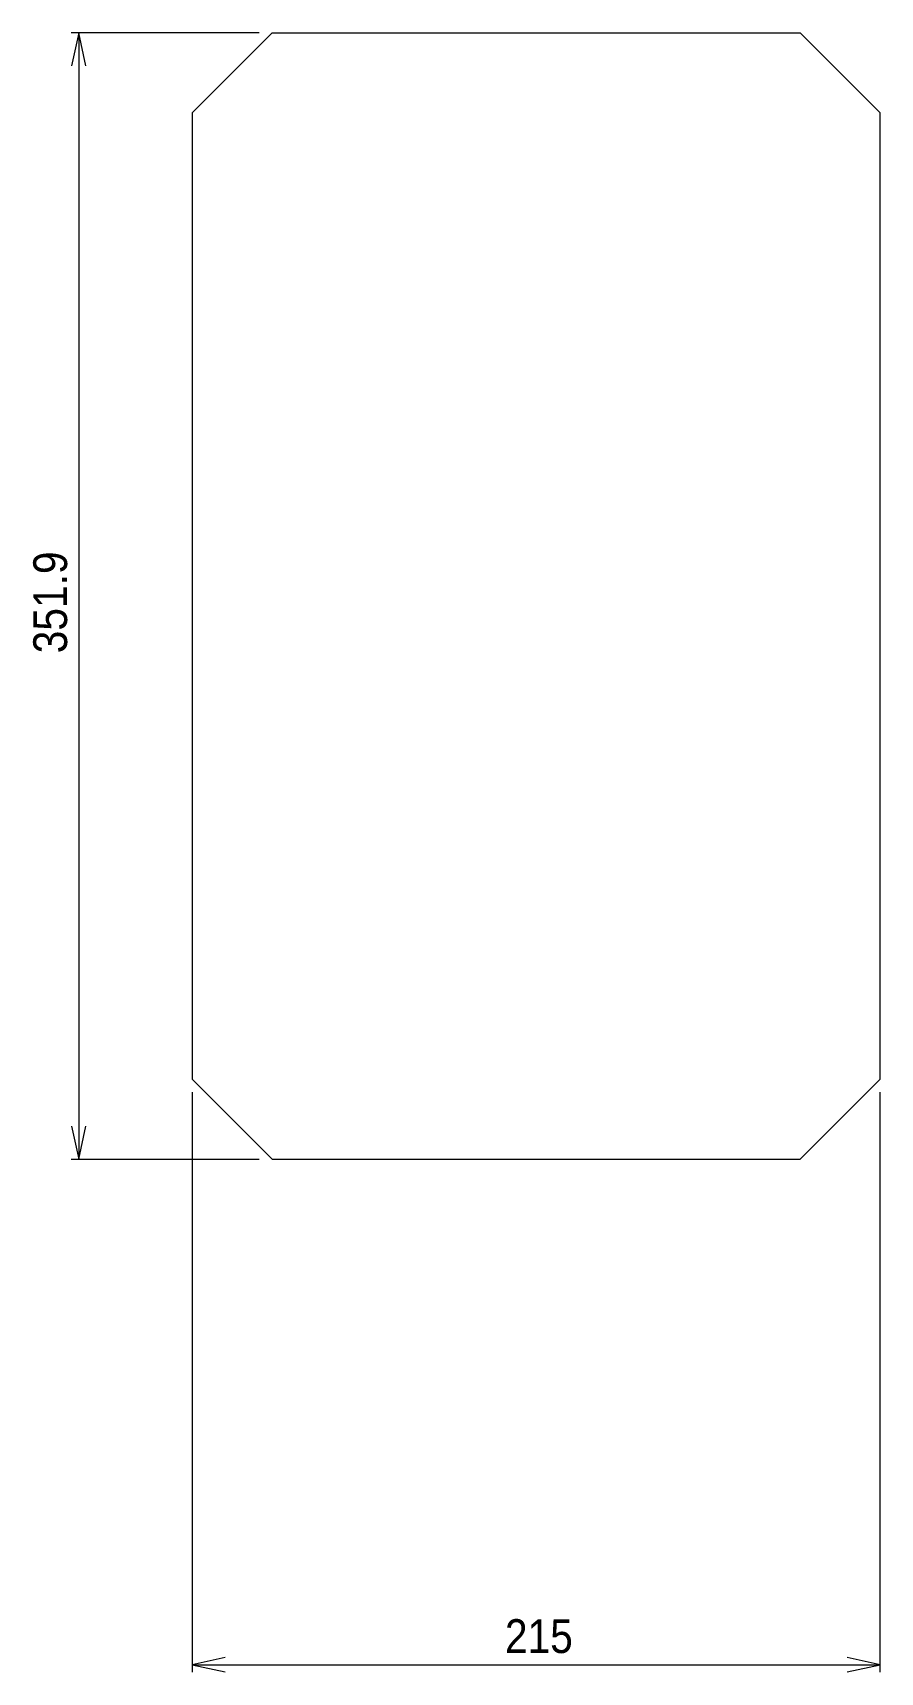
# Model space of a CAD drawing. Extents: x 0 to 1682, y 1 to 953.
# Drawn here: x 1064 to 1329, y 441 to 953 of the extents above; entities that cross this region are included whole.
import ezdxf

# ---------------------------------------------------------------- set-up
doc = ezdxf.new("R2010")
doc.units = 0
doc.layers.add('Annotation', color=7, linetype='CONTINUOUS')
doc.layers.add('Design', color=7, linetype='CONTINUOUS')
doc.dimstyles.get("Standard").update_dxf_attribs({"dimtxt": 2.5, "dimasz": 2.5, "dimexe": 1.25, "dimexo": 0.625, "dimtad": 1, "dimcen": 2.5, "dimazin": 3, "dimtfac": 1, "dimtmove": 0, "dimatfit": 3})

# ---------------------------------------------------------------- blocks, each defined once
blk = doc.blocks.new('*D27')
at = {"layer": 'Annotation', "color": 20, "linetype": 'CONTINUOUS'}
for p, q in [((1135.19, 952.736), (1076.433, 952.736)), ((1078.769, 952.736), (1076.526, 942.454)), ((1081.013, 942.454), (1078.769, 952.736)), ((1078.769, 952.736), (1078.769, 600.833)), ((1076.526, 611.115), (1078.769, 600.833)), ((1078.769, 600.833), (1081.013, 611.115)), ((1076.433, 600.833), (1135.19, 600.833))]:
    blk.add_line(p, q, dxfattribs=at)
at = {"layer": 'Annotation', "color": 20, "linetype": 'CONTINUOUS', "width": 0.9}
blk.add_text('351.9', height=10.566, rotation=90, dxfattribs=at).set_placement((1075.112, 758.862))
blk = doc.blocks.new('*D28')
at = {"layer": 'Annotation', "color": 20, "linetype": 'CONTINUOUS'}
for p, q in [((1114.254, 621.769), (1114.254, 440.508)), ((1329.254, 440.508), (1329.254, 621.769)), ((1124.536, 445.089), (1114.254, 442.845)), ((1114.254, 442.845), (1124.536, 440.602)), ((1114.254, 442.845), (1329.254, 442.845)), ((1329.254, 442.845), (1318.972, 445.089)), ((1318.972, 440.602), (1329.254, 442.845))]:
    blk.add_line(p, q, dxfattribs=at)
at = {"layer": 'Annotation', "color": 20, "linetype": 'CONTINUOUS', "width": 0.9}
blk.add_text('215', height=10.566, dxfattribs=at).set_placement((1211.96, 446.503))

msp = doc.modelspace()

# ---------------------------------------------------------------- linework, layer by layer
at = {"layer": 'Design', "color": 1, "linetype": 'CONTINUOUS'}
for p, q in [((1114.254, 927.736), (1139.254, 952.736)), ((1139.254, 952.736), (1304.254, 952.736)), ((1304.254, 952.736), (1329.254, 927.736)), ((1114.254, 927.736), (1114.254, 625.833)), ((1329.254, 625.833), (1329.254, 927.736)), ((1114.254, 625.833), (1139.254, 600.833)), ((1304.254, 600.833), (1329.254, 625.833)), ((1139.254, 600.833), (1304.254, 600.833))]:
    msp.add_line(p, q, dxfattribs=at)

# ---------------------------------------------------------------- dimensions: what is measured, and where the dimension line sits
at = {"layer": 'Annotation', "color": 20, "linetype": 'CONTINUOUS'}
dim = msp.add_aligned_dim(p1=(1135.19, 952.736), p2=(1135.19, 600.833), distance=-56.421, text='351.9', dimstyle='STANDARD', dxfattribs=at)
dim.commit()
dim.dimension.update_dxf_attribs({"geometry": '*D27', "text_midpoint": (1078.769, 776.784), "text_rotation": 90.00002})
dim = msp.add_aligned_dim(p1=(1114.254, 621.769), p2=(1329.254, 621.769), distance=-178.924, text='215', dimstyle='STANDARD', dxfattribs=at)
dim.commit()
dim.dimension.update_dxf_attribs({"geometry": '*D28', "text_midpoint": (1221.754, 442.845)})

doc.saveas('drawing.dxf')
